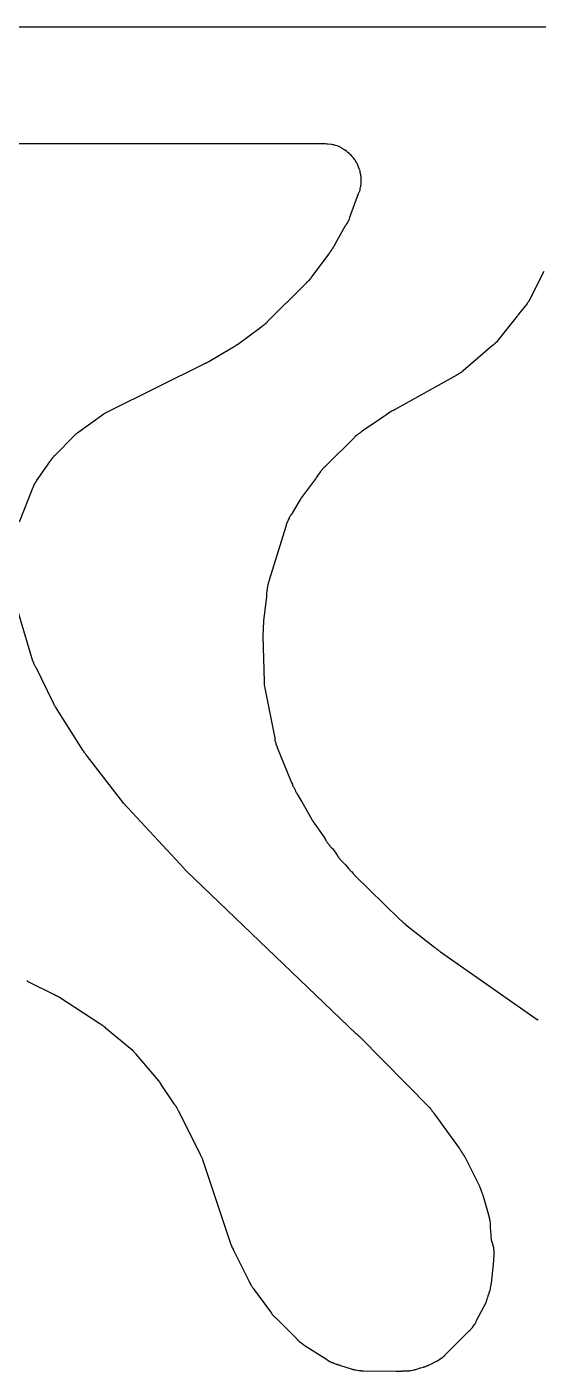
# Model space of a CAD drawing. Header units: millimetres. Extents: x 0 to 300, y 0 to 300.
# Drawn here: x 159.8 to 194.8, y 208.1 to 300.1 of the extents above; entities that cross this region are included whole.
import ezdxf

# ---------------------------------------------------------------- set-up
doc = ezdxf.new("R2010")
doc.units = ezdxf.units.MM
doc.layers.add('CUT', color=7, linetype='CONTINUOUS')

msp = doc.modelspace()

# ---------------------------------------------------------------- linework, layer by layer
at = {"layer": 'CUT'}
for points in [[(0.57, 300.05), (299.43, 300.05)], [(159.32, 266.2), (160.26, 268.58), (160.28, 268.61), (160.29, 268.63), (160.29, 268.64), (160.31, 268.68), (160.31, 268.69), (160.32, 268.71), (160.32, 268.72), (160.33, 268.74), (160.33, 268.75), (160.34, 268.76), (160.34, 268.77), (160.35, 268.78), (160.35, 268.79), (160.36, 268.8), (160.37, 268.81), (160.37, 268.82), (160.38, 268.83), (160.39, 268.84), (160.4, 268.86), (160.42, 268.89), (160.42, 268.9), (160.43, 268.91), (160.43, 268.92), (160.44, 268.93), (160.46, 268.95), (160.47, 268.98), (160.48, 268.99), (160.48, 269), (160.49, 269.01), (161.4, 270.32), (161.41, 270.33), (161.46, 270.39), (161.5, 270.45), (161.52, 270.48), (161.54, 270.51), (161.56, 270.55), (161.57, 270.56), (161.6, 270.59), (161.61, 270.61), (161.64, 270.64), (161.65, 270.65), (161.69, 270.7), (161.71, 270.73), (161.73, 270.75), (161.74, 270.75), (163.08, 272.11), (163.12, 272.15), (163.13, 272.16), (163.17, 272.2), (163.18, 272.2), (163.19, 272.21), (163.23, 272.24), (163.27, 272.28), (163.28, 272.28), (163.32, 272.32), (165.1, 273.6), (165.11, 273.6), (165.12, 273.61), (165.17, 273.63), (165.22, 273.66), (165.23, 273.67), (165.24, 273.67), (165.29, 273.7), (165.35, 273.74), (165.4, 273.76), (165.44, 273.78), (172.02, 277.03), (172.04, 277.05), (172.05, 277.05), (172.07, 277.06), (172.09, 277.07), (172.14, 277.09), (172.17, 277.12), (172.18, 277.12), (172.2, 277.13), (172.23, 277.14), (172.28, 277.17), (173.85, 278.1), (173.88, 278.11), (173.89, 278.12), (173.9, 278.12), (173.91, 278.13), (173.93, 278.14), (173.94, 278.15), (173.95, 278.15), (173.96, 278.15), (173.98, 278.16), (174, 278.18), (174.01, 278.19), (174.02, 278.19), (174.03, 278.2), (174.04, 278.2), (174.07, 278.22), (174.08, 278.23), (174.09, 278.23), (174.1, 278.24), (174.12, 278.25), (174.12, 278.26), (174.13, 278.26), (174.14, 278.27), (174.16, 278.29), (174.18, 278.3), (174.19, 278.3), (174.23, 278.33), (174.23, 278.34), (174.24, 278.34), (175.85, 279.53), (175.93, 279.59), (175.95, 279.6), (175.99, 279.63), (176, 279.63), (176.02, 279.65), (176.03, 279.65), (176.03, 279.66), (176.04, 279.66), (176.12, 279.72), (176.13, 279.74), (176.16, 279.76), (176.2, 279.78), (176.24, 279.83), (176.25, 279.84), (176.29, 279.88), (176.3, 279.9), (176.33, 279.93), (178.83, 282.42), (178.92, 282.51), (178.94, 282.53), (178.99, 282.58), (179, 282.59), (179.02, 282.61), (179.03, 282.62), (179.04, 282.63), (179.05, 282.63), (179.09, 282.67), (179.11, 282.69), (179.12, 282.7), (179.14, 282.71), (179.21, 282.79), (179.21, 282.8), (179.25, 282.84), (179.25, 282.85), (179.25, 282.86), (179.29, 282.89), (179.31, 282.91), (179.34, 282.95), (180.51, 284.53), (180.55, 284.59), (180.55, 284.6), (180.58, 284.64), (180.59, 284.66), (180.6, 284.67), (180.61, 284.68), (180.62, 284.69), (180.63, 284.71), (180.65, 284.74), (180.65, 284.75), (180.66, 284.76), (180.66, 284.77), (180.67, 284.77), (180.67, 284.78), (180.68, 284.78), (180.68, 284.79), (180.68, 284.8), (180.69, 284.8), (180.69, 284.81), (180.7, 284.81), (180.7, 284.82), (180.71, 284.83), (180.71, 284.84), (180.72, 284.84), (180.73, 284.85), (180.74, 284.87), (180.74, 284.88), (180.75, 284.89), (180.75, 284.9), (180.76, 284.9), (180.76, 284.91), (180.77, 284.92), (180.78, 284.93), (180.78, 284.94), (180.79, 284.95), (180.8, 284.96), (180.81, 284.97), (180.81, 284.98), (180.83, 285.02), (180.83, 285.03), (180.84, 285.04), (180.84, 285.05), (180.85, 285.05), (180.86, 285.06), (180.87, 285.08), (180.9, 285.13), (180.9, 285.14), (180.92, 285.16), (180.95, 285.23), (181.64, 286.46), (181.68, 286.51), (181.7, 286.53), (181.71, 286.56), (181.73, 286.59), (181.73, 286.6), (181.74, 286.6), (181.74, 286.61), (181.77, 286.64), (181.8, 286.69), (181.8, 286.7), (181.81, 286.71), (181.81, 286.72), (181.82, 286.73), (181.83, 286.75), (181.84, 286.77), (181.84, 286.78), (181.85, 286.8), (181.86, 286.82), (181.87, 286.83), (181.89, 286.88), (181.9, 286.91), (181.91, 286.94), (181.93, 287), (181.93, 287.02), (181.94, 287.04), (182.53, 288.65), (182.56, 288.7), (182.58, 288.76), (182.61, 288.84), (182.63, 288.89), (182.64, 288.94), (182.65, 289), (182.65, 289.01), (182.67, 289.09), (182.69, 289.16), (182.69, 289.18), (182.69, 289.23), (182.7, 289.28), (182.7, 289.34), (182.7, 289.42), (182.71, 289.6), (182.71, 289.63), (182.71, 289.68), (182.71, 289.74), (182.7, 289.8), (182.7, 289.82), (182.69, 289.85), (182.69, 289.87), (182.69, 289.88), (182.68, 289.92), (182.68, 289.93), (182.65, 290.09), (182.65, 290.1), (182.64, 290.14), (182.64, 290.15), (182.63, 290.18), (182.63, 290.21), (182.61, 290.26), (182.59, 290.31), (182.57, 290.35), (182.52, 290.48), (182.52, 290.5), (182.51, 290.51), (182.51, 290.52), (182.5, 290.55), (182.49, 290.57), (182.48, 290.61), (182.47, 290.63), (182.46, 290.66), (182.45, 290.67), (182.45, 290.68), (182.43, 290.71), (182.42, 290.73), (182.41, 290.74), (182.4, 290.76), (182.39, 290.77), (182.39, 290.78), (182.29, 290.94), (182.27, 290.97), (182.17, 291.11), (182.14, 291.15), (182.1, 291.18), (182.07, 291.22), (182.02, 291.27), (181.99, 291.3), (181.97, 291.32), (181.95, 291.34), (181.92, 291.37), (181.86, 291.43), (181.82, 291.46), (181.8, 291.47), (181.78, 291.49), (181.76, 291.5), (181.76, 291.51), (181.75, 291.51), (181.73, 291.52), (181.7, 291.55), (181.61, 291.61), (181.6, 291.62), (181.58, 291.63), (181.55, 291.65), (181.52, 291.67), (181.5, 291.68), (181.42, 291.73), (181.38, 291.76), (181.37, 291.76), (181.34, 291.79), (181.29, 291.82), (181.18, 291.87), (181.13, 291.89), (180.96, 291.95), (180.88, 291.97), (180.83, 291.98), (180.81, 291.98), (180.77, 291.99), (180.76, 291.99), (180.71, 292), (180.67, 292), (180.46, 292.03), (180.41, 292.04), (180.38, 292.04), (180.37, 292.04), (180.27, 292.05), (180.23, 292.05), (116.07, 292.05)], [(195.21, 283.32), (194.26, 281.43), (194.25, 281.41), (194.18, 281.32), (194.16, 281.28), (194.15, 281.27), (194.14, 281.26), (194.13, 281.23), (194.12, 281.21), (194.11, 281.2), (194.1, 281.19), (194.07, 281.15), (194.07, 281.14), (194.02, 281.07), (193.5, 280.42), (193.46, 280.36), (193.42, 280.31), (193.37, 280.25), (192.01, 278.57), (191.97, 278.5), (191.96, 278.49), (191.94, 278.47), (191.89, 278.42), (191.86, 278.39), (191.84, 278.37), (191.83, 278.36), (191.82, 278.36), (191.81, 278.35), (191.78, 278.32), (191.77, 278.31), (191.75, 278.3), (191.74, 278.29), (191.69, 278.26), (189.68, 276.54), (189.65, 276.5), (189.64, 276.49), (189.63, 276.49), (189.61, 276.48), (189.6, 276.47), (189.59, 276.46), (189.59, 276.45), (189.58, 276.45), (189.57, 276.44), (189.56, 276.43), (189.55, 276.43), (189.54, 276.42), (189.5, 276.4), (189.49, 276.4), (189.48, 276.38), (189.47, 276.38), (189.46, 276.37), (189.45, 276.36), (189.44, 276.35), (189.43, 276.35), (189.38, 276.32), (189.36, 276.31), (189.34, 276.29), (189.33, 276.28), (189.21, 276.21), (185.15, 273.96), (185.13, 273.95), (185.11, 273.94), (185.08, 273.92), (185.03, 273.9), (185.01, 273.88), (185, 273.87), (184.99, 273.87), (184.96, 273.86), (184.95, 273.85), (184.92, 273.83), (184.91, 273.83), (184.89, 273.82), (184.84, 273.79), (184.8, 273.77), (184.75, 273.73), (184.72, 273.72), (184.69, 273.7), (184.59, 273.63), (184.45, 273.53), (184.3, 273.43), (184.25, 273.4), (184.04, 273.26), (182.77, 272.4), (182.76, 272.38), (182.74, 272.37), (182.72, 272.36), (182.71, 272.35), (182.69, 272.33), (182.67, 272.32), (182.66, 272.31), (182.63, 272.3), (182.63, 272.29), (182.62, 272.28), (182.61, 272.28), (182.61, 272.27), (182.57, 272.25), (182.56, 272.25), (182.55, 272.23), (182.53, 272.22), (182.51, 272.2), (182.48, 272.17), (182.46, 272.16), (182.45, 272.15), (182.44, 272.15), (182.38, 272.11), (182.31, 272.05), (182.28, 272.01), (182.25, 271.98), (180.3, 270.04), (180.28, 270.02), (180.24, 269.98), (180.23, 269.97), (180.21, 269.96), (180.2, 269.95), (180.16, 269.92), (180.15, 269.91), (180.12, 269.88), (180.11, 269.87), (180.08, 269.83), (180.07, 269.82), (180.06, 269.81), (180.04, 269.77), (180, 269.73), (179.98, 269.7), (179.97, 269.69), (179.96, 269.67), (179.93, 269.65), (179.89, 269.59), (179.86, 269.54), (179.83, 269.5), (179.83, 269.49), (179.82, 269.48), (179.78, 269.43), (179.74, 269.39), (179.67, 269.28), (179.66, 269.26), (179.62, 269.2), (179.58, 269.15), (178.63, 267.87), (178.63, 267.86), (178.59, 267.82), (178.59, 267.81), (178.56, 267.77), (178.56, 267.76), (178.47, 267.63), (178.45, 267.6), (178.44, 267.58), (177.98, 266.81), (177.94, 266.74), (177.93, 266.72), (177.9, 266.67), (177.89, 266.66), (177.87, 266.62), (177.86, 266.61), (177.83, 266.56), (177.8, 266.52), (177.79, 266.5), (177.78, 266.47), (177.72, 266.34), (177.71, 266.32), (177.69, 266.27), (177.69, 266.26), (177.67, 266.22), (177.66, 266.22), (177.66, 266.21), (177.65, 266.2), (177.65, 266.19), (177.64, 266.17), (177.63, 266.15), (177.61, 266.1), (177.61, 266.09), (177.59, 266.04), (177.58, 265.99), (177.58, 265.98), (177.58, 265.97), (177.57, 265.94), (177.57, 265.93), (177.56, 265.91), (177.56, 265.9), (177.56, 265.88), (176.42, 262.22), (176.41, 262.21), (176.41, 262.2), (176.39, 262.13), (176.38, 262.12), (176.37, 262.09), (176.36, 262.05), (176.32, 261.9), (176.3, 261.82), (176.28, 261.66), (176.27, 261.56), (176.27, 261.55), (176.27, 261.54), (176.27, 261.53), (176.26, 261.52), (176.26, 261.51), (176.26, 261.5), (176.26, 261.49), (176.25, 261.44), (176.24, 261.35), (176.24, 261.26), (176.23, 261.2), (176.22, 261.11), (176.03, 259.44), (176.03, 259.37), (176.03, 259.27), (176.01, 259.04), (176.01, 258.99), (176.01, 258.98), (176.01, 258.97), (176.01, 258.96), (176, 258.86), (176, 258.8), (176, 258.73), (175.99, 258.55), (175.99, 258.52), (175.99, 258.4), (175.99, 258.39), (176.06, 255.32), (176.06, 255.3), (176.06, 255.27), (176.06, 255.25), (176.06, 255.22), (176.06, 255.2), (176.07, 255.09), (176.08, 255.04), (176.11, 254.86), (176.11, 254.84), (176.79, 251.42), (176.79, 251.35), (176.8, 251.31), (176.8, 251.29), (176.81, 251.27), (176.81, 251.26), (176.82, 251.24), (176.82, 251.23), (176.82, 251.21), (176.83, 251.18), (176.84, 251.15), (176.85, 251.12), (176.86, 251.11), (176.86, 251.1), (176.86, 251.09), (176.87, 251.07), (176.88, 251.05), (176.88, 251.04), (176.89, 251), (176.89, 250.99), (176.9, 250.94), (176.92, 250.89), (176.93, 250.89), (176.93, 250.88), (176.94, 250.87), (176.95, 250.84), (176.95, 250.82), (176.97, 250.78), (177.87, 248.54), (177.89, 248.49), (177.94, 248.39), (178, 248.27), (178, 248.26), (178.02, 248.22), (178.02, 248.2), (178.04, 248.14), (178.07, 248.09), (178.11, 248.04), (178.12, 248.02), (178.15, 247.98), (178.17, 247.93), (178.18, 247.91), (178.2, 247.86), (178.2, 247.85), (178.22, 247.81), (178.22, 247.8), (178.24, 247.75), (178.26, 247.72), (178.27, 247.7), (178.28, 247.69), (178.37, 247.53), (178.38, 247.51), (178.66, 247.06), (179.31, 245.91), (179.34, 245.84), (179.35, 245.82), (179.37, 245.8), (179.38, 245.78), (179.38, 245.77), (179.42, 245.73), (179.42, 245.72), (179.43, 245.71), (179.43, 245.7), (179.44, 245.69), (179.45, 245.68), (179.45, 245.67), (179.46, 245.67), (179.46, 245.66), (179.47, 245.65), (179.49, 245.62), (179.49, 245.61), (180.11, 244.74), (180.27, 244.49), (180.28, 244.45), (180.29, 244.44), (180.29, 244.43), (180.3, 244.42), (180.32, 244.4), (180.33, 244.38), (180.35, 244.34), (180.36, 244.33), (180.37, 244.31), (180.39, 244.28), (180.43, 244.23), (180.47, 244.19), (180.53, 244.11), (180.53, 244.1), (180.54, 244.09), (180.57, 244.05), (180.58, 244.04), (180.6, 243.99), (180.65, 243.95), (180.66, 243.94), (180.67, 243.94), (180.68, 243.92), (180.72, 243.88), (180.73, 243.87), (180.76, 243.84), (181.06, 243.42), (181.07, 243.4), (181.08, 243.39), (181.08, 243.38), (181.09, 243.37), (181.09, 243.36), (181.11, 243.34), (181.13, 243.31), (181.16, 243.25), (181.18, 243.23), (181.24, 243.16), (181.25, 243.15), (181.34, 243.05), (181.37, 243.03), (181.41, 242.99), (181.61, 242.79), (181.86, 242.48), (181.9, 242.44), (181.94, 242.39), (181.98, 242.35), (182.03, 242.31), (182.04, 242.3), (182.16, 242.17), (182.2, 242.12), (182.24, 242.08), (182.25, 242.07), (182.25, 242.06), (185.33, 239.04), (185.37, 239), (185.42, 238.97), (185.43, 238.97), (185.45, 238.94), (185.46, 238.94), (185.47, 238.93), (185.47, 238.92), (185.49, 238.91), (185.6, 238.8), (185.64, 238.77), (185.65, 238.76), (185.69, 238.73), (185.7, 238.73), (185.72, 238.72), (185.74, 238.7), (185.75, 238.68), (187.76, 237.11), (187.79, 237.08), (187.8, 237.07), (187.85, 237.03), (187.89, 237), (187.9, 237), (187.93, 236.96), (187.94, 236.95), (187.98, 236.93), (188, 236.92), (188.02, 236.9), (188.05, 236.88), (188.06, 236.87), (188.1, 236.84), (188.15, 236.81), (194.76, 232.18), (194.77, 232.17), (194.79, 232.16), (194.8, 232.15), (194.81, 232.15), (194.82, 232.14), (194.83, 232.14)], [(159.82, 234.84), (159.85, 234.83), (159.86, 234.82), (159.88, 234.81), (159.9, 234.79), (159.95, 234.76), (159.97, 234.75), (160, 234.74), (161.66, 233.91), (161.67, 233.91), (161.69, 233.9), (161.71, 233.89), (161.72, 233.88), (161.75, 233.87), (161.77, 233.85), (161.79, 233.84), (161.8, 233.84), (161.82, 233.83), (161.83, 233.83), (161.84, 233.82), (161.85, 233.82), (161.86, 233.81), (161.87, 233.81), (161.88, 233.8), (161.89, 233.8), (161.9, 233.79), (161.91, 233.79), (161.93, 233.77), (161.95, 233.76), (161.96, 233.75), (161.97, 233.75), (161.98, 233.74), (161.99, 233.74), (162, 233.73), (162.02, 233.72), (162.03, 233.72), (162.04, 233.71), (162.05, 233.71), (162.06, 233.7), (164.75, 231.95), (164.76, 231.94), (164.77, 231.93), (164.79, 231.92), (164.82, 231.9), (164.84, 231.89), (164.85, 231.89), (164.87, 231.87), (164.89, 231.87), (164.9, 231.86), (164.92, 231.85), (164.93, 231.85), (164.95, 231.82), (164.99, 231.8), (165, 231.8), (165.01, 231.79), (165.03, 231.77), (165.04, 231.77), (165.04, 231.76), (165.06, 231.75), (165.08, 231.73), (165.09, 231.72), (165.11, 231.71), (165.12, 231.7), (165.13, 231.69), (165.16, 231.67), (165.19, 231.65), (165.19, 231.64), (165.22, 231.62), (167.01, 230.12), (167.07, 230.07), (167.08, 230.06), (167.1, 230.05), (167.12, 230.02), (167.14, 229.99), (167.18, 229.94), (167.22, 229.9), (167.25, 229.87), (167.29, 229.83), (167.3, 229.81), (168.84, 227.98), (168.91, 227.89), (168.96, 227.83), (168.99, 227.77), (169, 227.74), (169.04, 227.67), (169.9, 226.42), (169.9, 226.41), (169.92, 226.4), (169.92, 226.39), (169.93, 226.37), (169.95, 226.35), (169.97, 226.33), (169.97, 226.32), (169.99, 226.29), (170, 226.28), (170.01, 226.27), (170.02, 226.26), (170.04, 226.23), (170.04, 226.22), (170.07, 226.19), (170.08, 226.18), (170.08, 226.17), (170.09, 226.14), (170.1, 226.12), (170.12, 226.09), (170.14, 226.05), (170.16, 226), (170.17, 225.99), (170.18, 225.95), (171.69, 222.97), (171.7, 222.95), (171.73, 222.87), (171.78, 222.77), (171.81, 222.72), (171.82, 222.67), (171.84, 222.63), (171.84, 222.62), (171.84, 222.61), (171.86, 222.55), (171.87, 222.54), (173.74, 216.94), (173.75, 216.92), (173.77, 216.86), (173.83, 216.7), (173.85, 216.64), (173.89, 216.56), (173.9, 216.55), (173.9, 216.54), (173.94, 216.47), (173.95, 216.45), (174.98, 214.41), (175.01, 214.36), (175.03, 214.31), (175.05, 214.25), (175.07, 214.23), (175.08, 214.22), (175.09, 214.2), (175.12, 214.14), (175.14, 214.09), (175.15, 214.07), (175.17, 214.02), (175.18, 214), (175.22, 213.94), (175.24, 213.91), (175.26, 213.88), (175.3, 213.83), (175.31, 213.82), (175.34, 213.78), (175.34, 213.77), (176.58, 212.11), (176.63, 212.02), (176.67, 211.96), (176.7, 211.94), (176.71, 211.93), (176.72, 211.92), (176.73, 211.9), (176.74, 211.9), (176.76, 211.88), (176.79, 211.84), (176.8, 211.83), (176.81, 211.83), (176.84, 211.8), (176.84, 211.79), (176.89, 211.75), (178.28, 210.37), (178.3, 210.34), (178.32, 210.32), (178.34, 210.29), (178.36, 210.28), (178.38, 210.25), (178.42, 210.21), (178.47, 210.17), (178.48, 210.16), (178.49, 210.15), (178.5, 210.15), (178.51, 210.14), (178.52, 210.13), (178.53, 210.13), (178.64, 210.04), (178.66, 210.03), (178.67, 210.02), (178.68, 210.02), (178.68, 210.01), (178.7, 210), (178.71, 209.99), (178.72, 209.98), (178.73, 209.98), (178.75, 209.97), (178.77, 209.95), (178.78, 209.94), (178.79, 209.94), (178.81, 209.92), (180.33, 208.96), (180.38, 208.92), (180.45, 208.87), (180.5, 208.83), (180.55, 208.81), (180.56, 208.81), (180.56, 208.8), (180.58, 208.79), (180.6, 208.78), (180.62, 208.77), (180.64, 208.76), (180.65, 208.76), (180.69, 208.74), (180.71, 208.74), (180.74, 208.73), (180.76, 208.72), (180.79, 208.7), (180.82, 208.69), (180.84, 208.68), (180.85, 208.68), (180.94, 208.64), (180.99, 208.62), (181.04, 208.61), (181.06, 208.61), (181.08, 208.6), (181.13, 208.58), (181.17, 208.57), (181.2, 208.56), (181.29, 208.53), (182.02, 208.29), (182.07, 208.28), (182.09, 208.27), (182.12, 208.27), (182.13, 208.26), (182.14, 208.26), (182.18, 208.25), (182.19, 208.25), (182.2, 208.25), (182.21, 208.24), (182.22, 208.24), (182.23, 208.24), (182.27, 208.23), (182.28, 208.23), (182.33, 208.22), (182.54, 208.19), (182.62, 208.18), (182.66, 208.18), (182.68, 208.18), (182.72, 208.17), (182.76, 208.16), (182.81, 208.16), (182.87, 208.16), (185.1, 208.14), (185.11, 208.14), (185.17, 208.14), (185.18, 208.14), (185.2, 208.14), (185.22, 208.14), (185.23, 208.14), (185.39, 208.14), (185.46, 208.14), (185.48, 208.15), (185.5, 208.15), (185.74, 208.15), (185.79, 208.15), (185.85, 208.15), (186.04, 208.17), (186.07, 208.18), (186.27, 208.21), (186.33, 208.22), (186.39, 208.24), (186.43, 208.25), (186.45, 208.26), (186.5, 208.27), (186.58, 208.29), (186.71, 208.34), (186.72, 208.35), (186.73, 208.36), (186.74, 208.36), (186.75, 208.36), (186.77, 208.37), (186.98, 208.42), (187, 208.43), (187.02, 208.43), (187.05, 208.44), (187.06, 208.44), (187.07, 208.44), (187.08, 208.45), (187.11, 208.45), (187.16, 208.47), (187.2, 208.49), (187.21, 208.49), (187.22, 208.5), (187.25, 208.51), (187.26, 208.51), (187.28, 208.52), (187.3, 208.53), (187.31, 208.54), (187.33, 208.55), (187.35, 208.56), (187.36, 208.56), (187.37, 208.57), (187.43, 208.6), (187.81, 208.8), (187.86, 208.81), (187.91, 208.83), (187.94, 208.85), (187.96, 208.86), (187.98, 208.87), (187.99, 208.88), (188.01, 208.89), (188.02, 208.9), (188.06, 208.92), (188.07, 208.93), (188.1, 208.96), (188.26, 209.07), (188.29, 209.1), (188.32, 209.13), (188.33, 209.13), (188.35, 209.15), (188.36, 209.16), (188.39, 209.17), (188.43, 209.21), (188.43, 209.22), (188.44, 209.22), (188.44, 209.23), (188.48, 209.27), (188.49, 209.28), (188.51, 209.3), (188.55, 209.34), (188.58, 209.37), (190.12, 210.91), (190.19, 210.97), (190.21, 211), (190.23, 211.02), (190.27, 211.06), (190.31, 211.11), (190.32, 211.13), (190.45, 211.3), (190.48, 211.34), (190.51, 211.38), (190.54, 211.43), (190.56, 211.47), (190.57, 211.5), (190.59, 211.55), (191.13, 212.59), (191.23, 212.78), (191.26, 212.83), (191.27, 212.86), (191.27, 212.87), (191.29, 212.93), (191.29, 212.94), (191.29, 212.95), (191.3, 212.99), (191.31, 213), (191.33, 213.06), (191.34, 213.1), (191.35, 213.15), (191.37, 213.2), (191.38, 213.21), (191.4, 213.26), (191.41, 213.3), (191.42, 213.34), (191.43, 213.35), (191.43, 213.36), (191.45, 213.42), (191.45, 213.43), (191.46, 213.44), (191.47, 213.47), (191.48, 213.5), (191.5, 213.56), (191.53, 213.68), (191.55, 213.76), (191.56, 213.8), (191.59, 213.96), (191.6, 214.01), (191.6, 214.07), (191.61, 214.1), (191.62, 214.15), (191.8, 215.69), (191.8, 215.76), (191.8, 215.83), (191.82, 215.97), (191.82, 216.02), (191.82, 216.07), (191.81, 216.25), (191.81, 216.33), (191.81, 216.39), (191.8, 216.45), (191.8, 216.49), (191.8, 216.51), (191.79, 216.58), (191.77, 216.64), (191.75, 216.7), (191.74, 216.75), (191.66, 217.03), (191.64, 217.1), (191.64, 217.11), (191.62, 217.19), (191.62, 217.2), (191.61, 217.23), (191.61, 217.25), (191.61, 217.28), (191.6, 217.36), (191.6, 217.45), (191.6, 217.49), (191.57, 217.93), (191.57, 218.11), (191.57, 218.17), (191.56, 218.23), (191.56, 218.24), (191.56, 218.26), (191.55, 218.28), (191.53, 218.37), (191.53, 218.4), (191.53, 218.44), (191.52, 218.46), (191.51, 218.52), (191.47, 218.68), (191.47, 218.69), (191.46, 218.74), (191.45, 218.8), (191.08, 220.09), (191.07, 220.11), (191.06, 220.14), (191.05, 220.16), (191.04, 220.21), (191.02, 220.26), (190.95, 220.45), (190.95, 220.46), (190.9, 220.59), (190.88, 220.64), (190.86, 220.67), (190.83, 220.74), (190.82, 220.77), (189.84, 222.73), (189.82, 222.75), (189.82, 222.76), (189.81, 222.78), (189.81, 222.79), (189.8, 222.79), (189.8, 222.8), (189.79, 222.81), (189.77, 222.84), (189.77, 222.85), (189.76, 222.87), (189.75, 222.89), (189.74, 222.9), (189.74, 222.91), (189.7, 222.96), (189.69, 222.97), (189.67, 223.02), (189.65, 223.04), (189.64, 223.06), (189.64, 223.07), (189.63, 223.07), (189.63, 223.08), (189.62, 223.09), (189.6, 223.12), (189.6, 223.13), (189.59, 223.14), (189.58, 223.15), (189.57, 223.16), (189.56, 223.18), (189.54, 223.2), (189.54, 223.21), (189.53, 223.22), (189.52, 223.25), (189.49, 223.29), (189.46, 223.34), (189.43, 223.38), (187.76, 225.7), (187.73, 225.74), (187.69, 225.77), (187.68, 225.79), (187.64, 225.84), (187.59, 225.9), (187.59, 225.91), (187.58, 225.92), (187.54, 225.96), (187.54, 225.97), (187.53, 225.98), (187.51, 226.03), (187.49, 226.05), (187.48, 226.06), (187.45, 226.11), (187.41, 226.15), (182.59, 231.01), (182.58, 231.01), (182.5, 231.09), (182.46, 231.13), (182.46, 231.14), (182.43, 231.15), (182.37, 231.21), (170.78, 242.31), (170.77, 242.31), (170.73, 242.35), (170.68, 242.4), (170.67, 242.4), (170.67, 242.41), (170.63, 242.46), (170.6, 242.5), (166.73, 246.66), (166.71, 246.69), (166.7, 246.69), (166.69, 246.7), (166.69, 246.71), (166.67, 246.73), (166.65, 246.75), (166.61, 246.79), (166.61, 246.8), (166.59, 246.82), (166.57, 246.84), (166.55, 246.87), (166.51, 246.91), (166.47, 246.96), (163.91, 250.25), (163.88, 250.28), (163.88, 250.29), (163.86, 250.32), (163.83, 250.36), (163.82, 250.37), (163.8, 250.4), (163.77, 250.44), (163.73, 250.5), (163.71, 250.52), (163.7, 250.54), (163.7, 250.55), (163.68, 250.57), (163.67, 250.6), (161.8, 253.55), (161.76, 253.61), (161.75, 253.62), (161.74, 253.64), (161.73, 253.65), (161.71, 253.68), (161.7, 253.69), (161.67, 253.78), (161.64, 253.86), (160.46, 256.24), (160.43, 256.29), (160.39, 256.35), (160.38, 256.36), (160.35, 256.43), (160.31, 256.53), (160.31, 256.54), (160.3, 256.56), (160.29, 256.59), (160.28, 256.61), (160.28, 256.62), (160.27, 256.64), (160.26, 256.66), (160.26, 256.67), (160.25, 256.69), (159.25, 259.99)]]:
    msp.add_lwpolyline(points, dxfattribs=at)

doc.saveas('drawing.dxf')
